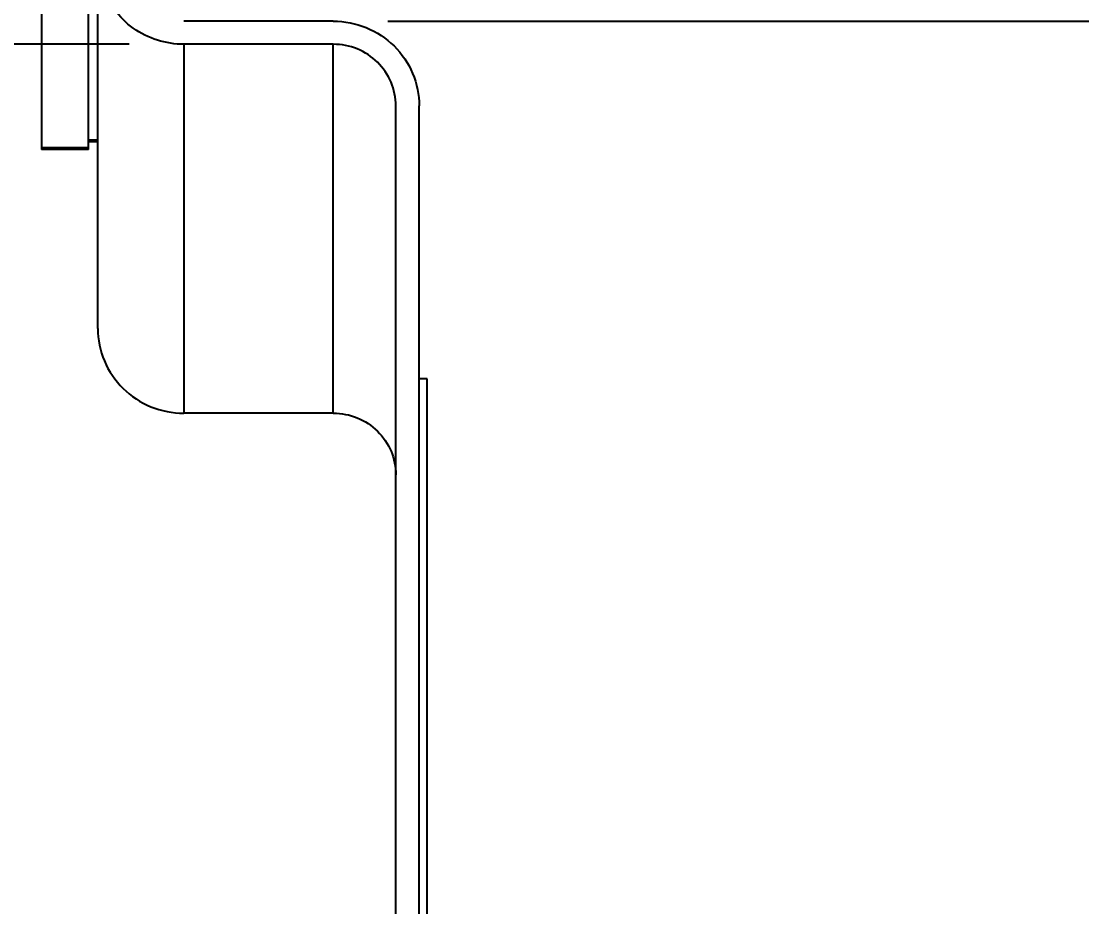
# Model space of a CAD drawing. Header units: millimetres. Extents: x -28 to 350, y 32 to 299.
# Drawn here: x 196.92 to 203.72, y 202.05 to 207.72 of the extents above; entities that cross this region are included whole.
import ezdxf

# ---------------------------------------------------------------- set-up
doc = ezdxf.new("R2010")
doc.units = ezdxf.units.MM
doc.header["$LTSCALE"] = 19.36
doc.header["$PDMODE"] = 3
doc.header["$PDSIZE"] = 6
doc.layers.get('0').update_dxf_attribs({"linetype": 'CONTINUOUS'})
doc.layers.get('Defpoints').update_dxf_attribs({"linetype": 'CONTINUOUS'})
doc.layers.add('00-SOLID_2', color=7, linetype='CONTINUOUS')
doc.layers.add('備註', color=1, linetype='CONTINUOUS', lineweight=20)
doc.styles.get("Standard").update_dxf_attribs({"font": 'simplex.shx', "width": 0.56})
doc.dimstyles.get("Standard").update_dxf_attribs({"dimtxt": 2, "dimasz": 2, "dimexe": 2, "dimexo": 0.35, "dimtad": 1, "dimzin": 0, "dimdsep": 46, "dimtxsty": 'Standard', "dimcen": 0.09, "dimazin": 0, "dimtol": 1, "dimtp": 0.01, "dimtm": 0.01, "dimtfac": 1, "dimtofl": 0, "dimtmove": 0, "dimatfit": 3, "dimfxl": 1, "dimtolj": 1, "dimtzin": 0, "dimarcsym": 0})

# ---------------------------------------------------------------- blocks, each defined once
blk = doc.blocks.new('*D66')
at = {"layer": 'Defpoints', "color": 0}
for p in [(199.3222, 207.1804), (185.5019, 148.1775), (199.3222, 140.5983), (197.0142, 140.1983), (198.9222, 140.1983)]:
    blk.add_point(p, dxfattribs=at)
at = {"layer": '備註', "color": 0, "lineweight": -2}
blk.add_line((196.6642, 140.1983), (181.3639, 140.1983), dxfattribs=at)
for start, end in [(75.62923, 82.81461), (187.18539, 194.37077)]:
    blk.add_arc((199.3222, 140.1983), 15.9583, start, end, dxfattribs=at)
at = {"layer": '備註', "color": 0}
for points in [[(201.3392, 156.364), (201.2974, 155.6987), (199.3222, 156.1567)], [(183.8219, 138.2232), (183.1565, 138.1814), (183.3639, 140.1983)]]:
    blk.add_solid(points, dxfattribs=at)
at = {"layer": '備註', "color": 0, "insert": (186.4099, 154.985), "char_height": 2, "attachment_point": 5, "rotation": 41.12872}
blk.add_mtext('{\\Fsimplex.shx|c1;\\H2x;(\\Fsimplex.shx|c136;\\A1;90.00%%d\\Fsimplex.shx|c1;%%P30%%D)}', dxfattribs=at)
blk = doc.blocks.new('*D67')
at = {"layer": 'Defpoints', "color": 0}
for p in [(197.9642, 207.5744), (198.9222, 207.5744), (199.4722, 207.1804), (187.8159, 200.8446), (199.4722, 140.5983)]:
    blk.add_point(p, dxfattribs=at)
at = {"layer": '備註', "color": 0, "lineweight": -2}
for p, q in [((186.1612, 209.5688), (189.3971, 231.1644)), ((197.6142, 207.5744), (184.0127, 207.5744))]:
    blk.add_line(p, q, dxfattribs=at)
for start, end in [(171.47838, 180), (188.52162, 261.47838)]:
    blk.add_arc((199.4722, 207.5744), 13.4596, start, end, dxfattribs=at)
at = {"layer": '備註', "color": 0}
for points in [[(186.4937, 205.6047), (185.8288, 205.5551), (186.0127, 207.5744)], [(197.453, 193.931), (197.5025, 194.5958), (199.4722, 194.1148)]]:
    blk.add_solid(points, dxfattribs=at)
at = {"layer": '備註', "color": 0, "insert": (191.4112, 219.8224), "char_height": 2, "attachment_point": 5, "rotation": 261.47838}
blk.add_mtext('{\\H2x;(\\A1;90.00%%d%%P30%%D\\Fsimplex.shx|c1;)}', dxfattribs=at)
blk = doc.blocks.new('*D68')
at = {"layer": 'Defpoints', "color": 0}
for p in [(212.3169, 216.2395), (197.5642, 213.029), (197.5642, 208.116), (197.9642, 207.7221), (198.9222, 207.7221)]:
    blk.add_point(p, dxfattribs=at)
at = {"layer": '備註', "color": 0, "lineweight": -2}
for p, q in [((197.5642, 213.379), (197.5642, 226.757)), ((199.2722, 207.7221), (216.5991, 207.7221))]:
    blk.add_line(p, q, dxfattribs=at)
for start, end in [(96.73073, 103.46147), (346.53853, 353.26927)]:
    blk.add_arc((197.5642, 207.7221), 17.0349, start, end, dxfattribs=at)
at = {"layer": '備註', "color": 0}
for points in [[(195.5872, 224.3068), (195.5481, 224.9724), (197.5642, 224.757)], [(214.8145, 205.706), (214.149, 205.7451), (214.5991, 207.7221)]]:
    blk.add_solid(points, dxfattribs=at)
at = {"layer": '備註', "color": 0, "insert": (212.2066, 222.3645), "char_height": 2, "attachment_point": 5, "rotation": 315}
blk.add_mtext('{\\H2x;(\\A1;90.00%%d\\Fsimplex.shx|c1;%%P30%%D)}', dxfattribs=at)

msp = doc.modelspace()

# ---------------------------------------------------------------- linework, layer by layer
at = {"color": 7, "linetype": 'Continuous'}
for p, q in [((197.0542, 212.8793), (197.0542, 206.8999)), ((197.3542, 206.8999), (197.3542, 212.8793)), ((197.3542, 206.9621), (197.4142, 206.9621)), ((197.4142, 206.9499), (197.3542, 206.9499)), ((197.0542, 206.9129), (197.3542, 206.9129)), ((197.3542, 206.8999), (197.0542, 206.8999)), ((199.5222, 205.4335), (199.4722, 205.4335)), ((199.5222, 141.3983), (199.5222, 205.4335))]:
    msp.add_line(p, q, dxfattribs=at)
at = {"layer": '00-SOLID_2', "color": 7, "linetype": 'Continuous'}
for p, q in [((197.4142, 205.7544), (197.4142, 213.029)), ((198.9222, 207.7221), (197.9642, 207.7221)), ((197.9642, 207.5744), (197.9642, 205.2128)), ((198.9222, 207.5744), (197.9642, 207.5744)), ((198.9222, 205.2128), (198.9222, 207.5744)), ((199.3222, 140.5983), (199.3222, 207.1804)), ((199.4722, 140.5983), (199.4722, 207.1804)), ((198.9222, 205.2128), (197.9642, 205.2128))]:
    msp.add_line(p, q, dxfattribs=at)
for points, knots in [([(197.9642, 207.5744), (197.8512, 207.5744), (197.6201, 207.6461), (197.4765, 207.8417), (197.4413, 207.9481)], [0, 0, 0, 0, 0.502135, 1, 1, 1, 1]), ([(198.9222, 207.7221), (198.9937, 207.7221), (199.1379, 207.6941), (199.3207, 207.5738), (199.4434, 207.3938), (199.4722, 207.2509), (199.4722, 207.1804)], [0, 0, 0, 0, 0.251802, 0.5025, 0.751734, 1, 1, 1, 1]), ([(199.3222, 207.1804), (199.3222, 207.2317), (199.3013, 207.3356), (199.212, 207.4665), (199.0791, 207.554), (198.9742, 207.5744), (198.9222, 207.5744)], [0, 0, 0, 0, 0.248252, 0.4975, 0.748212, 1, 1, 1, 1]), ([(197.4142, 205.7544), (197.4142, 205.6839), (197.443, 205.541), (197.5658, 205.3611), (197.7485, 205.2408), (197.8927, 205.2128), (197.9642, 205.2128)], [0, 0, 0, 0, 0.248266, 0.497501, 0.748198, 1, 1, 1, 1]), ([(198.9222, 205.2128), (198.9742, 205.2128), (199.0791, 205.1924), (199.212, 205.1049), (199.3013, 204.974), (199.3222, 204.8701), (199.3222, 204.8188)], [0, 0, 0, 0, 0.251788, 0.5025, 0.751748, 1, 1, 1, 1])]:
    msp.add_open_spline(points, degree=3, knots=knots, dxfattribs=at)

# ---------------------------------------------------------------- dimensions: what is measured, and where the dimension line sits
at = {"layer": '備註'}
for base, line1, line2, text, picture, middle in [((187.8159, 200.8446), ((198.9222, 207.5744), (197.9642, 207.5744)), ((199.4722, 140.5983), (199.4722, 207.1804)), '{\\H2x;(<>%%P30%%D\\Fsimplex.shx|c1;)}', '*D67', (191.4112, 219.8224)), ((212.3169, 216.2395), ((197.5642, 208.116), (197.5642, 213.029)), ((198.9222, 207.7221), (197.9642, 207.7221)), '{\\H2x;(<>\\Fsimplex.shx|c1;%%P30%%D)}', '*D68', (212.2066, 222.3645))]:
    dim = msp.add_angular_dim_2l(base=base, line1=line1, line2=line2, text=text, dimstyle='Standard', override={"dimtol": 0}, dxfattribs=at)
    dim.commit()
    dim.dimension.update_dxf_attribs({"geometry": picture, "text_midpoint": middle})
dim = msp.add_angular_dim_2l(base=(185.5019, 148.1775), line1=((197.0142, 140.1983), (198.9222, 140.1983)), line2=((199.3222, 140.5983), (199.3222, 207.1804)), text='{\\Fsimplex.shx|c1;\\H2x;(\\Fsimplex.shx|c136;<>\\Fsimplex.shx|c1;%%P30%%D)}', dimstyle='Standard', override={"dimgap": 0.625, "dimtol": 0, "dimlim": 0}, dxfattribs=at)
dim.commit()
dim.dimension.update_dxf_attribs({"geometry": '*D66', "text_midpoint": (188.8256, 152.2187), "dimtype": 162})

doc.saveas('drawing.dxf')
